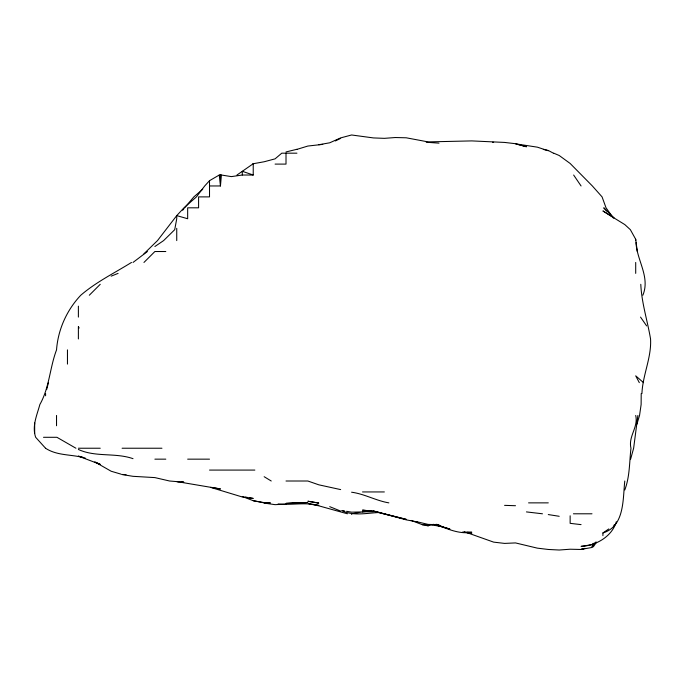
<?xml version="1.0" encoding="UTF-8"?>
<svg xmlns="http://www.w3.org/2000/svg" width="685" height="685" viewBox="0 0 685 685"><rect width="100%" height="100%" fill="white"/><g stroke="black" fill="none" stroke-linecap="round" stroke-linejoin="round"><path stroke-width="1.03" d="M641.211 393.584L641.126 404.518L639.55 415.444L636.836 424.383M624.78 481.007C622.785 499.151 624.806 526.371 602.92 532.947L602.92 535.653M296.939 153.175L281.775 153.175L275.087 158.851L264.153 161.763L253.227 163.732L253.227 175.026L242.302 175.026L231.376 176.61L221.409 175.026L220.45 185.96L209.516 185.96M637.889 415.444L633.634 448.23L630.611 459.155M131.486 262.449C114.395 273.058 96.063 282.066 80.779 295.235C66.805 310.048 58.02 329.536 56.538 349.872L56.53 349.898C49.748 367.819 49.448 387.59 39.867 404.518C36.999 415.11 31.784 426.224 35.663 437.295L45.544 448.23M641.931 393.584C642.65 374.96 651.64 357.561 650.553 338.947C647.479 320.657 641.631 303.001 640.792 284.309M642.864 295.235C650.382 277.082 636.887 260.531 635.997 242.584M616.32 521.739C612.056 536.552 595.804 545.834 581.068 546.373L591.994 544.669L593.45 543.282M46.631 389.611L48.438 382.658M624.78 489.972C629.883 476.503 629.361 462.272 630.971 448.23C628.068 436.371 638.531 427.294 635.706 415.444M596.387 542.374L593.493 546.579L591.994 547.478L581.068 549.396L585.041 548.368M613.846 525.498L614.385 524.719M182.647 210.269L183.957 208.634M595.214 542.674L591.994 546.579L596.044 541.895M184.616 207.812L193.864 196.886L202.709 189.274M221.409 175.026L219.26 175.026L209.516 180.686L204.712 185.96L196.432 196.886L183.982 207.812L176.739 215.612L157.49 240.598L143.953 253.784M89.307 295.235L100.241 284.309M143.953 262.449L154.878 251.523L165.804 251.523M133.018 262.449L147.403 251.523M236.967 175.026L253.227 163.732M602.92 532.947L608.802 528.931M154.878 246.523L163.621 240.598L174.718 229.672L176.739 218.738L176.739 215.612L187.664 218.738L187.664 207.812L198.59 207.812L198.59 196.886L209.516 196.886L209.516 180.686M335.35 140.956L340.65 138.37M411.188 520.429L422.371 524.719L428.074 525.866L430.557 524.719M111.167 276.149L118.094 273.383M296.939 149.373L307.865 146.042L322.772 144.381M585.041 548.42L581.068 549.473L570.143 549.224L559.208 550.021L548.283 549.464L537.357 548.146L515.497 542.922L504.571 543.402L493.645 542.126L464.498 531.783M286.013 151.95L296.939 149.279M318.799 144.732L329.725 142.797L340.65 137.899L351.585 134.979L373.436 137.925L384.362 138.344L395.296 137.531L406.222 137.796L428.074 141.898L471.785 140.904L504.571 142.429L515.497 143.704L526.431 146.753L515.497 143.816L537.357 147.164L548.283 150.76M293.24 502.867L307.865 502.55L286.013 503.398L293.505 502.867M367.477 511.344L362.511 511.823L373.436 511.712M379.396 512.474C366.792 513.065 353.554 516.284 341.644 510.573M286.013 504.109L275.087 504.657L264.153 503.081M252.705 164.1L253.227 164.1M275.087 164.1L286.013 164.1L286.013 153.175M43.497 437.295L56.923 437.295L75.924 448.23M78.381 448.23L100.241 448.23M122.093 448.23L161.951 448.23M154.878 459.155L165.804 459.155M187.664 459.155L209.516 459.155M209.516 470.081L254.854 470.081M286.013 481.007L307.848 481.007L318.799 484.817L340.65 489.595M362.511 491.941L384.362 491.941M528.572 502.867L548.283 502.867M573.422 513.793L591.994 513.793M422.371 524.719L432.663 524.719M183.691 482.189L169.58 481.007L154.878 477.599L133.018 476.323L122.093 474.551M504.571 505.359L515.497 505.718M426.233 142.249L438.999 143.139M122.093 474.457L126.066 474.688M466.819 531.903L471.785 532.228C459.695 534.386 448.324 529.24 437.295 525.035M178.725 481.709L176.739 481.572L220.45 488.953L211.502 487.386M181.705 481.906L183.691 482.043M373.436 511.113L362.511 510.145L373.436 511.31L406.222 519.358L373.436 510.976L406.222 519.864L417.148 521.859M492.618 142.249L493.645 142.334M278.067 503.946C291.604 505.359 305.236 501.951 318.799 505.427L312.839 504.443M542.469 513.793L526.431 511.909M581.068 524.624L570.143 523.34L570.143 515.788M442.981 526.774L430.497 524.719M436.02 524.308L438.999 524.719L428.074 524.393L417.148 521.799M548.283 514.572L559.208 516.293M388.866 502.867C376.082 500.726 364.523 493.936 351.585 492.215M310.853 504.109L308.867 503.783L318.799 505.83L347.432 513.793M342.637 510.599L344.623 510.95M346.61 511.301L351.585 512.166L362.511 511.918L351.585 513.793L351.585 514.384M253.227 500.709L264.153 502.619L270.335 502.867L264.153 502.867L253.227 500.709L242.302 496.497M245.281 497.019L247.268 497.37M249.254 497.721L253.227 498.423L242.302 496.993L210.509 487.352M462.846 531.885L471.785 533.521L468.805 532.639M440.986 526.029L438.999 525.652L449.934 529.085L433.143 524.29M543.316 149.424L548.283 150.469L553.377 153.175M133.018 458.667C115.226 452.442 95.617 457.443 78.381 449.463M85.334 458.137C72.208 454.095 57.531 456.124 45.595 448.273M83.347 457.494L78.381 456.116L100.241 464.396L95.686 462.212M121.099 474.166L111.167 471.246L94.778 461.887M253.227 175.026L242.302 171.293L242.302 175.026M329.725 506.66L340.65 511.087M553.728 153.175L559.208 155.504L570.143 163.458L592.345 185.96L602.072 196.886L606.028 207.812L613.246 217.898M264.153 476.7L271.234 481.007M643.558 382.658L635.706 375.834L639.319 382.658M606.636 210.937L603.759 207.812L613.846 217.847L624.78 224.569L630.354 229.672L635.706 239.296L637.298 251.523M640.526 317.095L646.64 325.914M573.645 175.026L581.068 185.96M79.135 328.021L78.381 326.608L78.381 338.947M219.26 175.026L220.45 185.96L220.45 174.666M635.706 239.296L635.706 240.598M635.706 262.449L635.706 273.383M428.074 524.719L428.074 525.866M176.739 228.319L176.739 240.598M78.381 306.161L78.381 317.095M67.455 349.872L67.455 364.103M56.53 415.444L56.53 425.762M45.595 393.584L45.595 395.784M34.67 423.005L34.67 433.34M317.72 502.867L307.865 501.223L318.799 503.098L317.72 502.867M613.846 217.779L602.92 210.937L613.846 217.847"/></g></svg>
